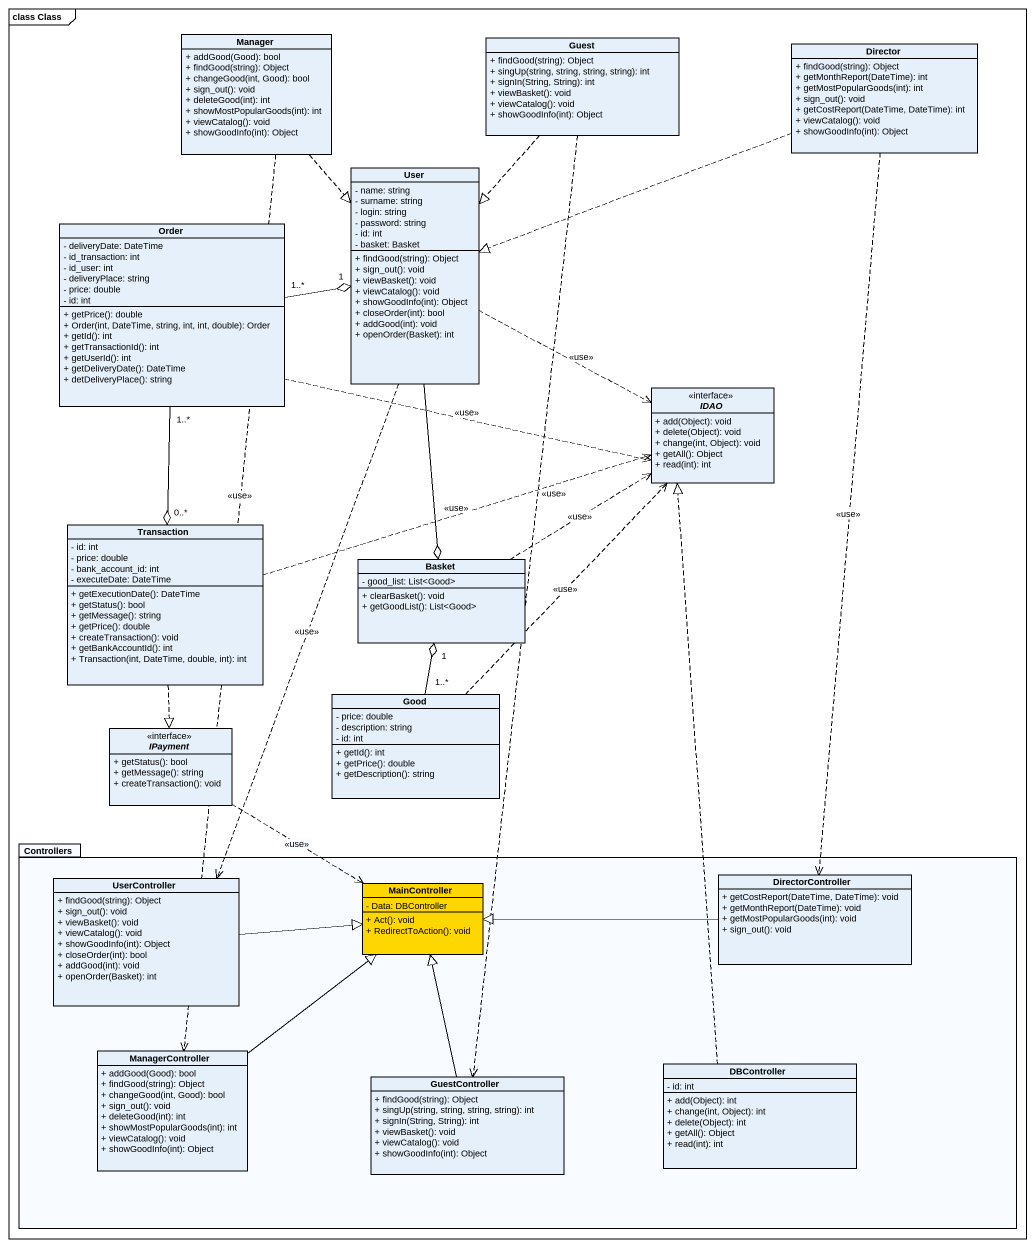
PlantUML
@startuml
mainframe class Class
hide circle
hide empty members
skinparam classAttributeIconSize 0
class Manager {
  + addGood(Good): bool
  + findGood(string): Object
  + changeGood(int, Good): bool
  + sign_out(): void
  + deleteGood(int): int
  + showMostPopularGoods(int): int
  + viewCatalog(): void
  + showGoodInfo(int): Object
}
class Guest {
  + findGood(string): Object
  + singUp(string, string, string, string): int
  + signIn(String, String): int
  + viewBasket(): void
  + viewCatalog(): void
  + showGoodInfo(int): Object
}
class Director {
  + findGood(string): Object
  + getMonthReport(DateTime): int
  + getMostPopularGoods(int): int
  + sign_out(): void
  + getCostReport(DateTime, DateTime): int
  + viewCatalog(): void
  + showGoodInfo(int): Object
}
class User {
  - name: string
  - surname: string
  - login: string
  - password: string
  - id: int
  - basket: Basket
  + findGood(string): Object
  + sign_out(): void
  + viewBasket(): void
  + viewCatalog(): void
  + showGoodInfo(int): Object
  + closeOrder(int): bool
  + addGood(int): void
  + openOrder(Basket): int
}
class Order {
  - deliveryDate: DateTime
  - id_transaction: int
  - id_user: int
  - deliveryPlace: string
  - price: double
  - id: int
  + getPrice(): double
  + Order(int, DateTime, string, int, int, double): Order
  + getId(): int
  + getTransactionId(): int
  + getUserId(): int
  + getDeliveryDate(): DateTime
  + detDeliveryPlace(): string
}
interface IDAO {
  + add(Object): void
  + delete(Object): void
  + change(int, Object): void
  + getAll(): Object
  + read(int): int
}
class Transaction {
  - id: int
  - price: double
  - bank_account_id: int
  - executeDate: DateTime
  + getExecutionDate(): DateTime
  + getStatus(): bool
  + getMessage(): string
  + getPrice(): double
  + createTransaction(): void
  + getBankAccountId(): int
  + Transaction(int, DateTime, double, int): int
}
class Basket {
  - good_list: List<Good>
  + clearBasket(): void
  + getGoodList(): List<Good>
}
class Good {
  - price: double
  - description: string
  - id: int
  + getId(): int
  + getPrice(): double
  + getDescription(): string
}
interface IPayment {
  + getStatus(): bool
  + getMessage(): string
  + createTransaction(): void
}
package Controllers {
  class UserController {
    + findGood(string): Object
    + sign_out(): void
    + viewBasket(): void
    + viewCatalog(): void
    + showGoodInfo(int): Object
    + closeOrder(int): bool
    + addGood(int): void
    + openOrder(Basket): int
  }
  class MainController #FFD700 {
    - Data: DBController
    + Act(): void
    + RedirectToAction(): void
  }
  class DirectorController {
    + getCostReport(DateTime, DateTime): void
    + getMonthReport(DateTime): void
    + getMostPopularGoods(int): void
    + sign_out(): void
  }
  class ManagerController {
    + addGood(Good): bool
    + findGood(string): Object
    + changeGood(int, Good): bool
    + sign_out(): void
    + deleteGood(int): int
    + showMostPopularGoods(int): int
    + viewCatalog(): void
    + showGoodInfo(int): Object
  }
  class GuestController {
    + findGood(string): Object
    + singUp(string, string, string, string): int
    + signIn(String, String): int
    + viewBasket(): void
    + viewCatalog(): void
    + showGoodInfo(int): Object
  }
  class DBController {
    - id: int
    + add(Object): int
    + change(int, Object): int
    + delete(Object): int
    + getAll(): Object
    + read(int): int
  }
}
Manager ..|> User
Manager ..> ManagerController : <<use>>
Guest ..|> User
Guest ..> GuestController : <<use>>
Director .left.|> User
Director ..> DirectorController : <<use>>
User .right.> IDAO : <<use>>
User --o Basket
User ..> UserController : <<use>>
Order "1..*" -right-o "1" User
Order .right.> IDAO : <<use>>
Order "1..*" --o "0..*" Transaction
Transaction .right.> IDAO : <<use>>
Transaction ..|> IPayment
Basket .up.> IDAO : <<use>>
Good .up.> IDAO : <<use>>
Good "1..*" -up-o "1" Basket
IPayment ..> MainController : <<use>>
UserController -right-|> MainController
DirectorController -left-|> MainController
ManagerController -up-|> MainController
GuestController -up-|> MainController
DBController .up.|> IDAO
@enduml
